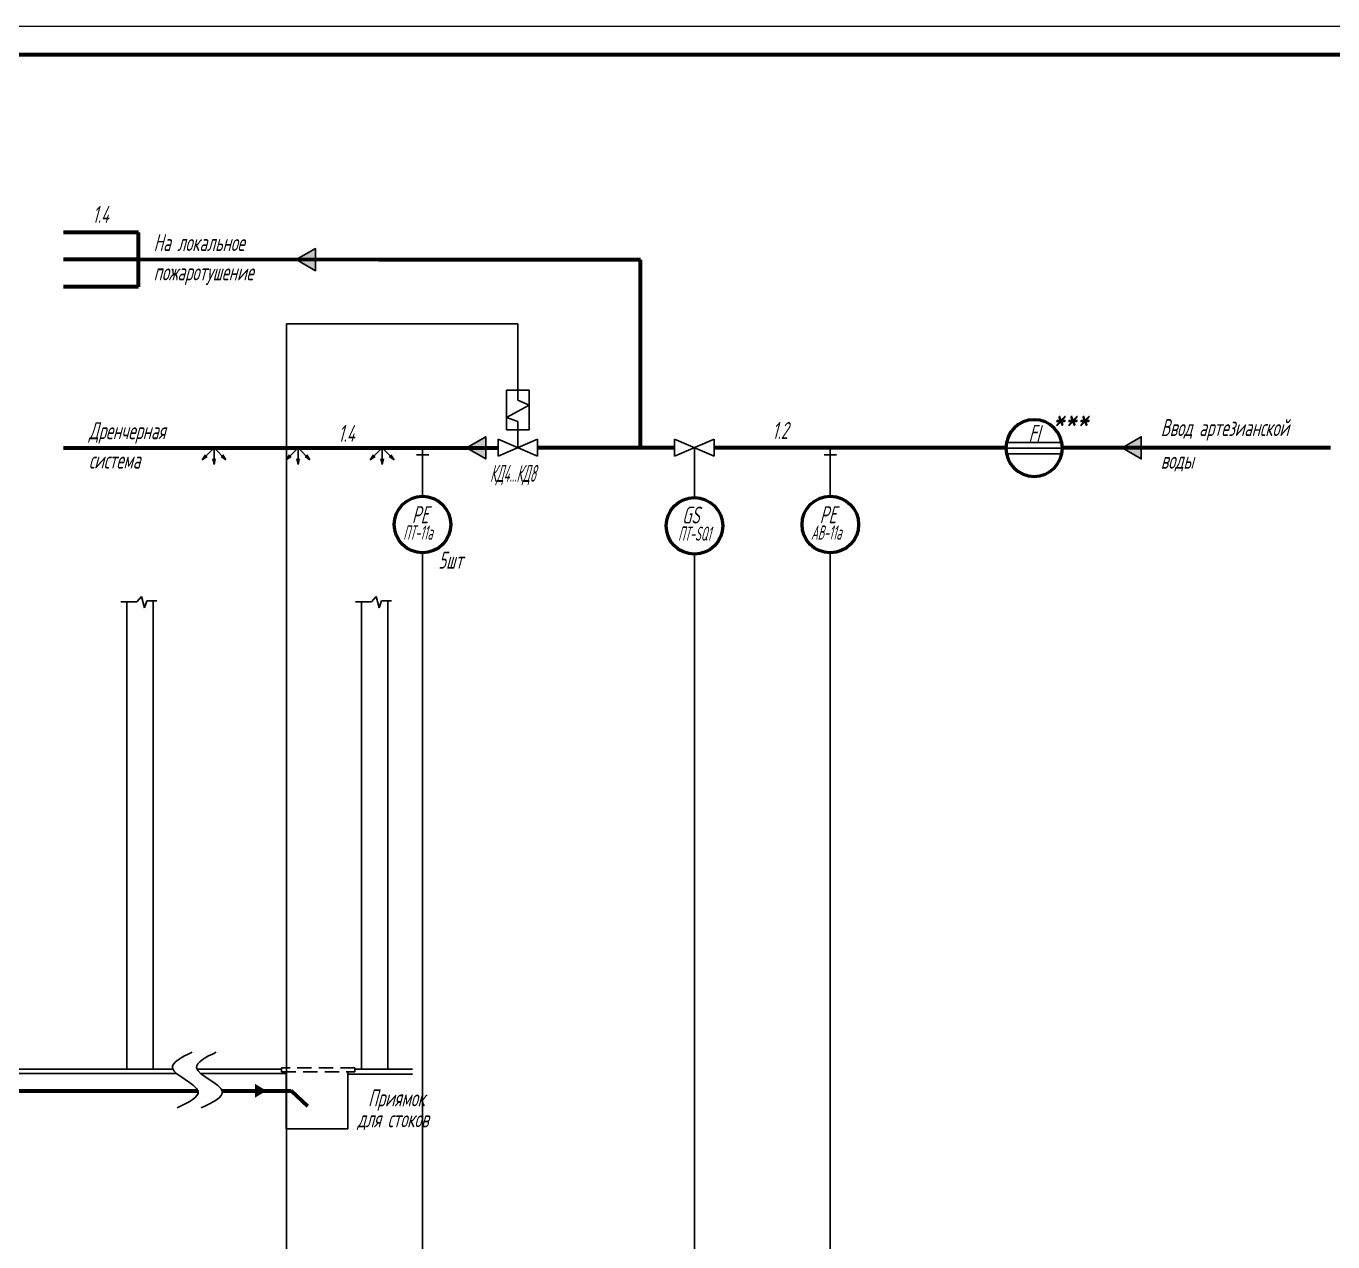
# Model space of a CAD drawing. Header units: millimetres. Extents: x -680 to 9204, y -4430 to 7779.
# Drawn here: x 3486.1 to 3716.9, y 5538.3 to 5753.1 of the extents above; entities that cross this region are included whole.
import ezdxf
from ezdxf.enums import TextEntityAlignment as Align

# ---------------------------------------------------------------- set-up
doc = ezdxf.new("R2010")
doc.units = ezdxf.units.MM
doc.linetypes.add('HIDDEN', pattern=[9.525, 6.35, -3.175])
doc.layers.get('Defpoints').update_dxf_attribs({"color": 33})
for name, color, linetype, lineweight in [('1', 4, 'Continuous', 15), ('Вода', 130, 'Continuous', 60), ('Датчики', 31, 'Continuous', 50), ('Отр_кисл', 150, 'Continuous', 80), ('Связи', 95, 'Continuous', 25), ('Текст_КИП', 2, 'Continuous', 25), ('Толст.рамка', 7, 'Continuous', 60), ('Тонк.рамка', 10, 'Continuous', 20), ('Трубопроводы', 7, 'Continuous', 60)]:
    doc.layers.add(name, color=color, linetype=linetype, lineweight=lineweight)
doc.layers.add('Клапан', color=80, linetype='Continuous')
doc.layers.add('Слой М50', color=3, linetype='Continuous')
doc.styles.add('Simplex', font='simplex.shx', dxfattribs={"width": 0.7, "oblique": 15})

# ---------------------------------------------------------------- blocks, each defined once
blk = doc.blocks.new('T5S')
at = {"layer": '1'}
blk.add_solid([(0, 1.5), (0, -1.5), (2.5, 0)], dxfattribs=at)
blk = doc.blocks.new('A$C428F2FC1')
at = {"layer": 'Defpoints', "ltscale": 0.2}
for p, q in [((-5, -4), (5, -4)), ((-5, -5), (5, -5)), ((-5, -6), (5, -6))]:
    blk.add_line(p, q, dxfattribs=at)
at = {"layer": 'Датчики', "color": 4}
blk.add_circle((0, -5), 5, dxfattribs=at)

msp = doc.modelspace()

# ---------------------------------------------------------------- hatches: boundary and pattern name
at = {"layer": 'Вода'}
for points in [[(3537.23, 5709.869), (3537.23, 5713.783), (3533.84, 5711.826)], [(3567.323, 5676.636), (3567.323, 5680.55), (3563.933, 5678.593)], [(3683.076, 5676.636), (3683.076, 5680.551), (3679.687, 5678.593)]]:
    msp.add_hatch(color=256, dxfattribs=at).paths.add_polyline_path(points)

# ---------------------------------------------------------------- linework, layer by layer
for p, q in [((3505.688, 5651.393), (3506.488, 5652.353)), ((3506.488, 5652.353), (3507.048, 5650.353)), ((3547.135, 5651.393), (3547.935, 5652.353)), ((3547.935, 5652.353), (3548.495, 5650.353)), ((3502.888, 5651.393), (3505.688, 5651.393)), ((3503.928, 5568.817), (3503.928, 5651.393)), ((3507.048, 5650.353), (3507.448, 5651.553)), ((3507.448, 5651.553), (3509.208, 5651.553)), ((3508.568, 5651.553), (3508.568, 5568.817)), ((3544.335, 5651.393), (3547.135, 5651.393)), ((3545.375, 5568.817), (3545.375, 5651.393)), ((3548.495, 5650.353), (3548.895, 5651.553)), ((3548.895, 5651.553), (3550.655, 5651.553)), ((3550.015, 5651.553), (3550.015, 5568.817)), ((3214.002, 5568.817), (3512.063, 5568.817)), ((3214.002, 5568.059), (3512.716, 5568.059)), ((3516.322, 5568.817), (3531.254, 5568.817)), ((3516.974, 5568.059), (3532.037, 5568.059)), ((3532.037, 5568.344), (3532.037, 5558.321)), ((3542.928, 5558.321), (3542.928, 5568.344)), ((3542.928, 5567.93), (3554.385, 5567.93)), ((3544.176, 5568.817), (3554.402, 5568.817)), ((3532.037, 5558.321), (3542.928, 5558.321))]:
    msp.add_line(p, q)
at = {"linetype": 'HIDDEN', "ltscale": 0.4}
for p, q in [((3544.176, 5569.09), (3531.254, 5569.09)), ((3531.254, 5569.09), (3531.254, 5568.344)), ((3544.176, 5568.344), (3544.176, 5569.09)), ((3531.254, 5568.344), (3544.176, 5568.344))]:
    msp.add_line(p, q, dxfattribs=at)
for points in [[(3533.84, 5711.826), (3537.23, 5709.869), (3537.23, 5713.783)], [(3563.933, 5678.593), (3567.323, 5676.636), (3567.323, 5680.55)], [(3679.687, 5678.593), (3683.076, 5676.636), (3683.076, 5680.551)]]:
    msp.add_lwpolyline(points, close=True)
for points in [[(3515.447, 5571.847), (3511.985, 5569.053), (3516.513, 5564.928), (3512.802, 5561.982)], [(3519.706, 5571.847), (3516.244, 5569.053), (3520.771, 5564.928), (3517.061, 5561.982)]]:
    msp.add_spline(points, degree=3)
at = {"layer": 'Датчики'}
for centre in [(3556.146, 5665.038), (3604.171, 5664.8), (3628.168, 5665.038)]:
    msp.add_circle(centre, 5, dxfattribs=at)
at = {"layer": 'Клапан', "lineweight": -3}
for p, q in [((3574.979, 5688.793), (3570.979, 5688.793)), ((3570.979, 5688.793), (3570.979, 5681.793)), ((3572.979, 5687.023), (3574.979, 5686.131)), ((3574.979, 5681.793), (3574.979, 5688.793)), ((3574.979, 5686.131), (3570.979, 5683.923)), ((3570.979, 5683.923), (3572.979, 5683.212)), ((3572.979, 5678.593), (3572.979, 5683.212)), ((3569.479, 5677.093), (3569.479, 5680.093)), ((3576.479, 5680.093), (3569.479, 5677.093)), ((3576.479, 5677.093), (3569.479, 5680.093)), ((3570.979, 5681.793), (3574.979, 5681.793)), ((3576.479, 5677.093), (3576.479, 5680.093)), ((3519.335, 5678.593), (3517.238, 5676.496)), ((3519.335, 5678.593), (3519.335, 5675.628)), ((3519.335, 5678.593), (3521.431, 5676.496)), ((3534.176, 5678.593), (3532.079, 5676.496)), ((3534.176, 5678.593), (3534.176, 5675.628)), ((3534.176, 5678.593), (3536.272, 5676.496)), ((3549.017, 5678.593), (3546.92, 5676.496)), ((3549.017, 5678.593), (3549.017, 5675.628)), ((3549.017, 5678.593), (3551.113, 5676.496)), ((3517.791, 5677.35), (3517.238, 5676.496)), ((3518.092, 5677.049), (3517.238, 5676.496)), ((3519.122, 5676.623), (3519.335, 5675.628)), ((3519.547, 5676.623), (3519.335, 5675.628)), ((3520.578, 5677.049), (3521.431, 5676.496)), ((3520.878, 5677.35), (3521.431, 5676.496)), ((3532.632, 5677.35), (3532.079, 5676.496)), ((3532.933, 5677.049), (3532.079, 5676.496)), ((3533.963, 5676.623), (3534.176, 5675.628)), ((3534.388, 5676.623), (3534.176, 5675.628)), ((3535.419, 5677.049), (3536.272, 5676.496)), ((3535.719, 5677.35), (3536.272, 5676.496)), ((3547.473, 5677.35), (3546.92, 5676.496)), ((3547.774, 5677.049), (3546.92, 5676.496)), ((3548.804, 5676.623), (3549.017, 5675.628)), ((3549.229, 5676.623), (3549.017, 5675.628)), ((3550.26, 5677.049), (3551.113, 5676.496)), ((3550.56, 5677.35), (3551.113, 5676.496))]:
    msp.add_line(p, q, dxfattribs=at)
at = {"layer": 'Клапан'}
msp.add_line((3572.979, 5688.793), (3572.979, 5687.023), dxfattribs=at)
at = {"layer": 'Отр_кисл', "lineweight": -3}
for p, q in [((3600.671, 5677.093), (3600.671, 5680.093)), ((3607.671, 5680.093), (3600.671, 5677.093)), ((3607.671, 5677.093), (3600.671, 5680.093)), ((3607.671, 5677.093), (3607.671, 5680.093))]:
    msp.add_line(p, q, dxfattribs=at)
at = {"layer": 'Связи'}
for p, q in [((3532.131, 5700.494), (3532.131, 5254.176)), ((3532.131, 5700.494), (3572.979, 5700.494)), ((3572.979, 5688.793), (3572.979, 5700.494)), ((3556.141, 5670.038), (3556.146, 5678.593)), ((3604.171, 5678.593), (3604.171, 5669.8)), ((3628.163, 5670.038), (3628.153, 5678.497)), ((3555.055, 5677.337), (3557.235, 5677.337)), ((3627.063, 5677.337), (3629.243, 5677.337)), ((3556.149, 5660.038), (3556.137, 5259.942)), ((3604.171, 5659.8), (3604.171, 5294.668)), ((3628.171, 5660.038), (3628.157, 5259.942))]:
    msp.add_line(p, q, dxfattribs=at)
at = {"layer": 'Толст.рамка'}
msp.add_line((3183.142, 5748.076), (4629.642, 5748.076), dxfattribs=at)
at = {"layer": 'Тонк.рамка'}
msp.add_line((3163.142, 5753.076), (4634.642, 5753.076), dxfattribs=at)
at = {"layer": 'Трубопроводы', "color": 4}
for p, q in [((3505.971, 5716.616), (3492.726, 5716.616)), ((3505.971, 5707.036), (3505.971, 5716.616)), ((3505.971, 5711.826), (3492.726, 5711.826)), ((3548.505, 5711.824), (3505.971, 5711.826)), ((3594.662, 5711.824), (3548.505, 5711.824)), ((3594.662, 5678.593), (3594.662, 5711.824)), ((3505.966, 5707.019), (3492.721, 5707.019)), ((3492.721, 5678.593), (3569.479, 5678.593)), ((3600.671, 5678.593), (3576.479, 5678.593)), ((3659.172, 5678.592), (3607.671, 5678.592)), ((3716.526, 5678.593), (3669.164, 5678.606))]:
    msp.add_line(p, q, dxfattribs=at)
at = {"layer": 'Трубопроводы'}
for p, q in [((3457.518, 5565.022), (3516.485, 5565.022)), ((3520.743, 5565.022), (3532.967, 5565.022)), ((3532.967, 5565.022), (3535.804, 5562.297))]:
    msp.add_line(p, q, dxfattribs=at)

# ---------------------------------------------------------------- block references
at = {"xscale": -1}
msp.add_blockref('A$C428F2FC1', (3664.164, 5683.548), dxfattribs=at)
at = {"xscale": 0.7999999999992724, "yscale": 0.7999999999992724, "zscale": 0.7999999999992724}
msp.add_blockref('T5S', (3526.587, 5565.022), dxfattribs=at)

# ---------------------------------------------------------------- texts
at = {"layer": 'Слой М50', "style": 'Simplex', "oblique": 15, "width": 0.6}
for s, p in [('1.4', (3497.838, 5718.314)), ('На локальное', (3508.654, 5713.347)), ('пожаротушение', (3508.654, 5708.161)), ('Дренчерная', (3497.219, 5680.113)), ('1.4', (3541.243, 5679.643)), ('1.2', (3617.91, 5680.165)), ('Ввод артезианской', (3686.53, 5680.658)), ('система', (3497.219, 5674.927)), ('воды', (3686.53, 5674.892)), ('Приямок', (3546.527, 5562.257)), ('для стоков', (3544.632, 5558.565))]:
    msp.add_text(s, height=3, dxfattribs=at).set_placement(p)
at = {"layer": 'Текст_КИП', "style": 'Simplex', "oblique": 15, "width": 0.6}
msp.add_text('FI', height=3, dxfattribs=at).set_placement((3664.164, 5679.631), align=Align.CENTER)
msp.add_text('***', height=5, dxfattribs=at).set_placement((3670.497, 5683.864), align=Align.MIDDLE)
at = {"layer": 'Текст_КИП', "style": 'Simplex', "oblique": 15}
for s, width, p in [('КД4...КД8', 0.45, (3568.064, 5672.577)), ('РЕ', 0.6, (3554.263, 5665.279)), ('РЕ', 0.6, (3626.285, 5665.279)), ('5шт', 0.6, (3558.932, 5657.235))]:
    msp.add_text(s, height=3, dxfattribs=dict(at, width=width)).set_placement(p)
at = {"layer": 'Текст_КИП', "color": 4, "style": 'Simplex', "oblique": 15, "width": 0.5}
for s, p in [('ПТ-11а', (3552.732, 5662.377)), ('АВ-11а', (3624.755, 5662.377))]:
    msp.add_text(s, height=2.5, dxfattribs=at).set_placement(p)
at = {"layer": 'Текст_КИП', "style": 'Simplex', "oblique": 15, "width": 0.6, "flags": 4}
msp.add_attdef('GS', text='TIR', height=3, dxfattribs=at).set_placement((3603.526, 5665.213), align=Align.CENTER)
at = {"layer": 'Текст_КИП', "color": 4, "style": 'Simplex', "oblique": 15, "width": 0.5, "flags": 4}
msp.add_attdef('ПТ-SQ1', text='1а', height=2.5, dxfattribs=at).set_placement((3604.165, 5662.177), align=Align.CENTER)

doc.saveas('drawing.dxf')
